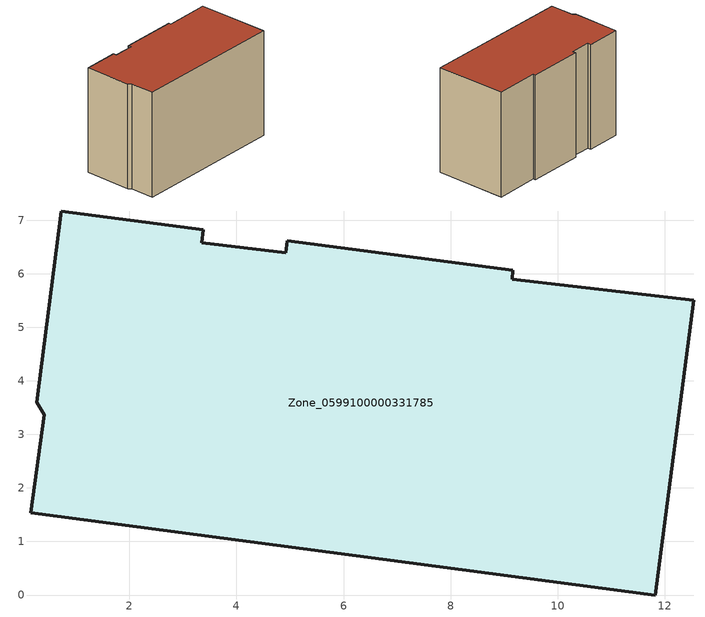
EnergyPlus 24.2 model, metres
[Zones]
Zone_0599100000331785
 floor ground (C_G): 12.54,5.5 11.82,0 0.16,1.54 0.41,3.37 0.27,3.6 0.73,7.17 3.38,6.82 3.35,6.58 4.92,6.39 4.95,6.62 9.16,6.07 9.15,5.9 z3.72
 wall outside (C_F): 3.35,6.58 3.38,6.82 0.73,7.17 0.27,3.6 0.41,3.37 0.16,1.54 11.82,0 12.54,5.5 9.15,5.9 9.16,6.07 4.95,6.62 4.92,6.39 3.35,6.58 z3.72:11.88
 roof outside (C_R): 0.41,3.37 0.16,1.54 11.82,0 12.54,5.5 9.15,5.9 9.16,6.07 4.95,6.62 4.92,6.39 3.35,6.58 3.38,6.82 0.73,7.17 0.27,3.6 z11.88
[BUILDING]
Pand.0599100000331785: North Axis=0; Terrain=City; Loads Convergence Tolerance Value=0.04; Temperature Convergence Tolerance Value=0.4; Solar Distribution=FullExterior; Maximum Number of Warmup Days=25; Minimum Number of Warmup Days=1
[Site:Location]
Rotterdam.The.Hague.AP_ZH_NLD Design_Conditions: Latitude=51.96; Longitude=4.45; Time Zone=1; Elevation=-4.5
[SITE:GROUNDTEMPERATURE:BUILDINGSURFACE]
18, 18, 18, 18, 18, 18, 18, 18, 18, 18, 18, 18
[MATERIAL] Thermal Absorptance=0.9; Solar Absorptance=0.7; Visible Absorptance=0.7
Name | Roughness | Thickness | Conductivity | Density | Specific Heat
G.TC.1975-1991 | MediumSmooth | 0.15 | 0.288461 | 540 | 1210
F.TC.1975-1991 | Rough | 0.3 | 0.230769 | 1920 | 840
R.TC.1975-1991 | MediumRough | 0.2 | 0.153846 | 1500 | 1000
[CONSTRUCTION]
C_G: G.TC.1975-1991
C_F: F.TC.1975-1991
C_R: R.TC.1975-1991
[ZONE]
Zone_0599100000331785: Type=1; Multiplier=1; Ceiling Height=Autocalculate; Volume=Autocalculate; Floor Area=autocalculate; Part of Total Floor Area=Yes
[ZONEINFILTRATION:DESIGNFLOWRATE]
Infil_Zone_0599100000331785: Zone or ZoneList or Space or SpaceList=Zone_0599100000331785; Schedule=AlwaysOn; Design Flow Rate Calculation Method=Flow/Area; Flow Rate per Floor Area=0.003; Constant Term Coefficient=1; Temperature Term Coefficient=0; Velocity Term Coefficient=0; Velocity Squared Term Coefficient=0
[HVACTEMPLATE:ZONE:IDEALLOADSAIRSYSTEM]
Zone_0599100000331785: Maximum Heating Supply Air Temperature=50; Minimum Cooling Supply Air Temperature=13; Maximum Heating Supply Air Humidity Ratio=0.0156; Minimum Cooling Supply Air Humidity Ratio=0.0077; Heating Limit=NoLimit; Cooling Limit=NoLimit; Dehumidification Control Type=ConstantSensibleHeatRatio; Cooling Sensible Heat Ratio=0.7; Dehumidification Setpoint=60; Humidification Control Type=None; Humidification Setpoint=30; Outdoor Air Method=None; Outdoor Air Flow Rate per Person=0.00944; Outdoor Air Flow Rate per Zone Floor Area=0; Outdoor Air Flow Rate per Zone=0; Demand Controlled Ventilation Type=None; Outdoor Air Economizer Type=NoEconomizer; Heat Recovery Type=None; Sensible Heat Recovery Effectiveness=0.7; Latent Heat Recovery Effectiveness=0.65
[ZONECONTROL:THERMOSTAT]
ThermostatControl_Zone_0599100000331785: Zone or ZoneList=Zone_0599100000331785; Control Type Schedule=DualSetpointControlType; Control 1=Thermostat_Zone_0599100000331785; Temperature Difference Between Cutout And Setpoint=0
[THERMOSTATSETPOINT:DUALSETPOINT]
Thermostat_Zone_0599100000331785: Heating Setpoint Temperature Schedule=HeatingSetpoint_Zone_0599100000331785; Cooling Setpoint Temperature Schedule=CoolingSetpoint_Zone_0599100000331785
[SCHEDULE:COMPACT]
HeatingSetpoint_Zone_0599100000331785: Through: 12/31, For: AllDays, Until: 24:00, 21
CoolingSetpoint_Zone_0599100000331785: Through: 12/31, For: AllDays, Until: 24:00, 24
DualSetpointControlType: Through: 12/31, For: AllDays, Until: 24:00, 4
AlwaysOn: Through: 12/31, For: AllDays, Until: 24:00, 1
